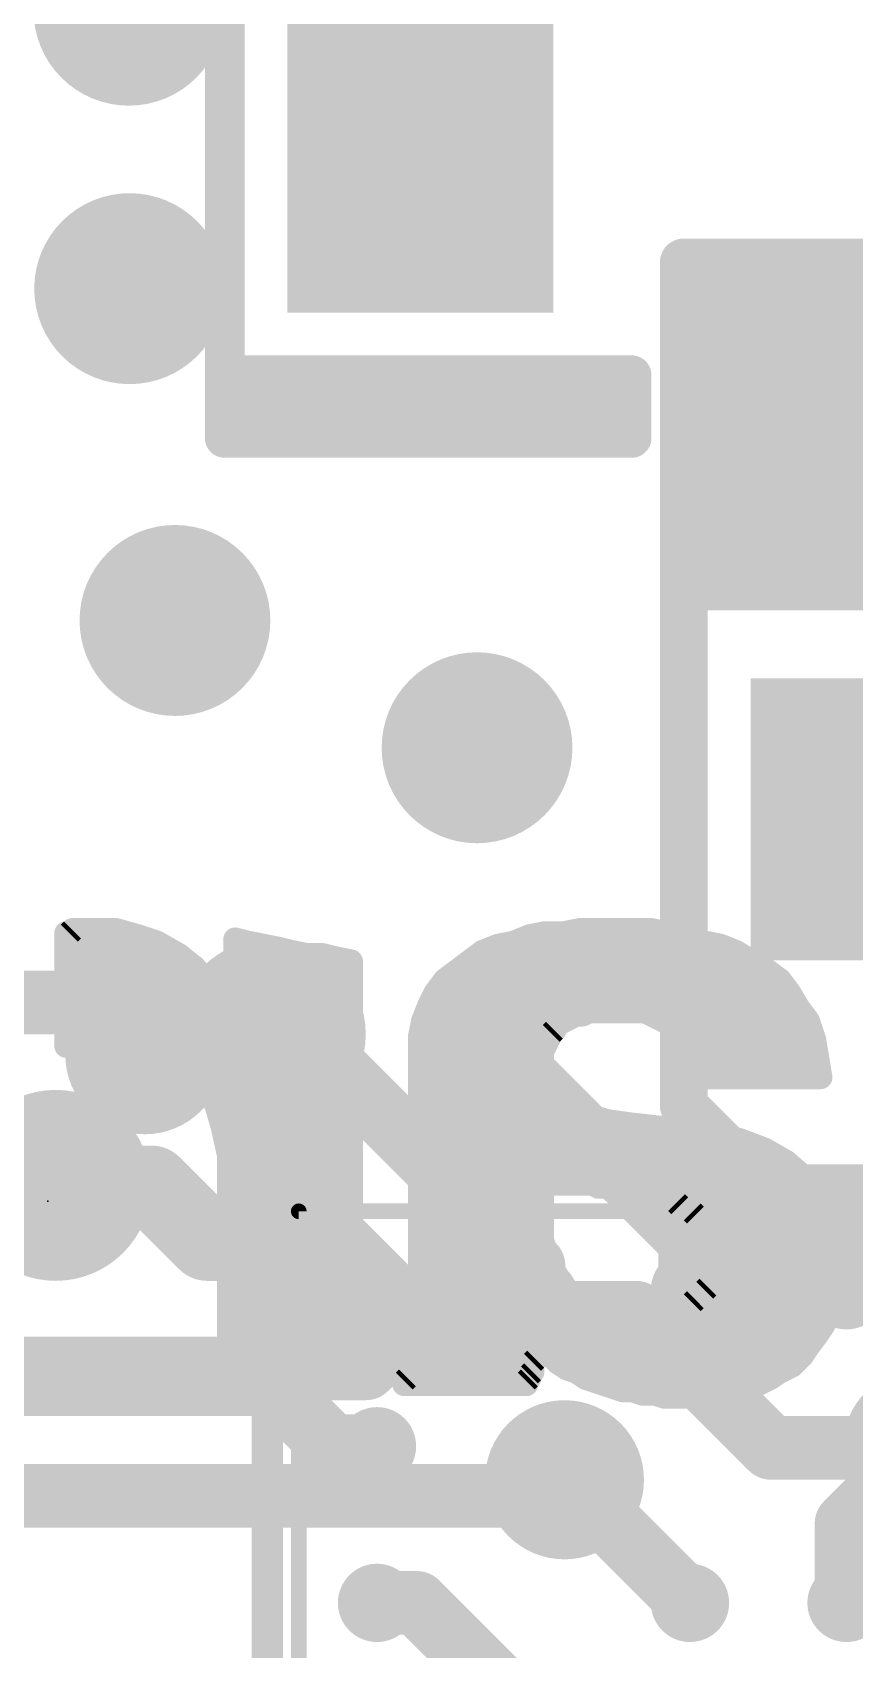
# Model space of a CAD drawing. Extents: x -28 to 74, y -69 to 26.
# Drawn here: x 9.6 to 12.23, y 13.55 to 18.72 of the extents above; entities that cross this region are included whole.
import ezdxf

# ---------------------------------------------------------------- set-up
doc = ezdxf.new("R2010")
doc.units = 0
for name, color, linetype in [('1', 12, 'CONTINUOUS'), ('16', 140, 'CONTINUOUS'), ('18', 110, 'CONTINUOUS'), ('21', 41, 'CONTINUOUS'), ('22', 40, 'CONTINUOUS'), ('24', 53, 'CONTINUOUS'), ('51', 53, 'CONTINUOUS')]:
    doc.layers.add(name, color=color, linetype=linetype)

# ---------------------------------------------------------------- blocks, each defined once
blk = doc.blocks.new('RECT')
blk.add_solid([(-0.5, -0.5), (0.5, -0.5), (-0.5, 0.5), (0.5, 0.5)])
blk = doc.blocks.new('PIE')
at = {"const_width": 0.5}
blk.add_lwpolyline([(0, -0.25, 1), (0, 0.25, 1), (0, -0.25)], format="xyb", dxfattribs=at)
blk = doc.blocks.new('ROUNDV')
at = {"const_width": 0.5}
blk.add_lwpolyline([(0, -0.25, 1), (0, 0.25, 1), (0, -0.25)], format="xyb", dxfattribs=at)

msp = doc.modelspace()

# ---------------------------------------------------------------- linework, layer by layer
at = {"layer": '1'}
for points, const_width in [([(11.7094, 17.9832), (11.684, 17.9832)], 0.1524), ([(11.684, 17.9832), (11.684, 17.145)], 0.1524), ([(12.7254, 17.9832), (11.7094, 17.9832)], 0.1524), ([(11.684, 17.145), (11.684, 15.2908)], 0.1524), ([(10.4648, 15.5194), (10.3632, 15.5194)], 0.2032), ([(11.204, 14.7802), (10.4648, 15.5194)], 0.2032), ([(11.704, 14.8619), (11.2065, 15.3594)], 0.2032), ([(12.2428, 14.8844), (12.7254, 15.367)], 0.1524), ([(11.684, 15.2908), (12.0904, 14.8844)], 0.1524), ([(9.9837, 15.0368), (9.6774, 15.0368)], 0.254), ([(10.1615, 14.859), (9.9837, 15.0368)], 0.254), ([(12.204, 14.704), (12.204, 14.9472)], 0.254), ([(10.549, 14.859), (10.1615, 14.859)], 0.254), ([(10.704, 14.704), (10.549, 14.859)], 0.254), ([(11.704, 14.704), (11.704, 14.8619)], 0.2032), ([(12.0904, 14.8844), (12.2428, 14.8844)], 0.1524), ([(11.204, 14.704), (11.204, 14.7802)], 0.2032), ([(10.3632, 14.4018), (7.62, 14.4018)], 0.2032), ([(10.561, 14.204), (10.3632, 14.4018)], 0.2032), ([(10.704, 14.204), (10.561, 14.204)], 0.2032), ([(12.446, 14.1986), (12.204, 13.9566)], 0.2032), ([(11.311, 14.097), (11.303, 14.097)], 0.2032), ([(11.704, 13.704), (11.311, 14.097)], 0.2032), ([(12.204, 13.9566), (12.204, 13.704)], 0.2032), ([(10.831, 13.704), (10.704, 13.704)], 0.2032), ([(11.331, 13.204), (10.831, 13.704)], 0.2032)]:
    msp.add_lwpolyline(points, dxfattribs=dict(at, const_width=const_width))
for points, const_width in [([(11.684, 18.0213, 1), (11.684, 17.9451)], 0.0762), ([(11.7221, 17.9832, 1), (11.6459, 17.9832)], 0.0762), ([(11.7094, 18.0213, 1), (11.7094, 17.9451)], 0.0762), ([(11.7094, 17.9451, 1), (11.7094, 18.0213)], 0.0762), ([(11.7221, 17.145, 1), (11.6459, 17.145)], 0.0762), ([(11.6459, 17.145, 1), (11.7221, 17.145)], 0.0762), ([(10.3632, 15.5702, 1), (10.3632, 15.4686)], 0.1016), ([(10.5007, 15.5553, 1), (10.4289, 15.4835)], 0.1016), ([(10.4648, 15.4686, 1), (10.4648, 15.5702)], 0.1016), ([(11.2424, 15.3953, 1), (11.1706, 15.3235)], 0.1016), ([(11.7109, 15.3177, 1), (11.6571, 15.2639)], 0.0762), ([(11.6459, 15.2908, 1), (11.7221, 15.2908)], 0.0762), ([(9.6774, 15.1003, 1), (9.6774, 14.9733)], 0.127), ([(10.0286, 15.0817, 1), (9.9388, 14.9919)], 0.127), ([(9.9837, 14.9733, 1), (9.9837, 15.1003)], 0.127), ([(12.2675, 14.9472, 1), (12.1405, 14.9472)], 0.127), ([(10.1615, 14.9225, 1), (10.1615, 14.7955)], 0.127), ([(10.5939, 14.9039, 1), (10.5041, 14.8141)], 0.127), ([(10.549, 14.7955, 1), (10.549, 14.9225)], 0.127), ([(10.1166, 14.8141, 1), (10.2064, 14.9039)], 0.127), ([(11.7548, 14.8619, 1), (11.6532, 14.8619)], 0.1016), ([(11.6681, 14.8259, 1), (11.7399, 14.8978)], 0.1016), ([(12.0904, 14.9225, 1), (12.0904, 14.8463)], 0.0762), ([(12.0635, 14.8575, 1), (12.1173, 14.9113)], 0.0762), ([(12.2159, 14.9113, 1), (12.2697, 14.8575)], 0.0762), ([(12.2428, 14.8463, 1), (12.2428, 14.9225)], 0.0762), ([(11.2548, 14.7802, 1), (11.1532, 14.7802)], 0.1016), ([(11.1681, 14.7443, 1), (11.2399, 14.8161)], 0.1016), ([(10.6591, 14.6591, 1), (10.7489, 14.7489)], 0.127), ([(12.1405, 14.704, 1), (12.2675, 14.704)], 0.127), ([(11.1532, 14.704, 1), (11.2548, 14.704)], 0.1016), ([(11.6532, 14.704, 1), (11.7548, 14.704)], 0.1016), ([(10.3991, 14.4377, 1), (10.3273, 14.3659)], 0.1016), ([(10.3632, 14.351, 1), (10.3632, 14.4526)], 0.1016), ([(10.561, 14.2548, 1), (10.561, 14.1532)], 0.1016), ([(10.704, 14.1532, 1), (10.704, 14.2548)], 0.1016), ([(10.5251, 14.1681, 1), (10.5969, 14.2399)], 0.1016), ([(11.303, 14.1478, 1), (11.303, 14.0462)], 0.1016), ([(11.3469, 14.1329, 1), (11.2751, 14.0611)], 0.1016), ([(11.311, 14.0462, 1), (11.311, 14.1478)], 0.1016), ([(12.2548, 13.9566, 1), (12.1532, 13.9566)], 0.1016), ([(12.1681, 13.9925, 1), (12.2399, 13.9207)], 0.1016), ([(10.704, 13.7548, 1), (10.704, 13.6532)], 0.1016), ([(10.8669, 13.7399, 1), (10.7951, 13.6681)], 0.1016), ([(10.831, 13.6532, 1), (10.831, 13.7548)], 0.1016), ([(11.6681, 13.6681, 1), (11.7399, 13.7399)], 0.1016), ([(12.1532, 13.704, 1), (12.2548, 13.704)], 0.1016)]:
    msp.add_lwpolyline(points, format="xyb", dxfattribs=dict(at, const_width=const_width))
at = {"layer": '16', "const_width": 0.2032}
for points in [[(10.2616, 15.621), (9.1186, 15.621)], [(10.3632, 15.5194), (10.2616, 15.621)], [(10.8458, 14.6304), (10.668, 14.4526)], [(11.5316, 14.6304), (10.8458, 14.6304)], [(11.9634, 14.1986), (11.5316, 14.6304)], [(10.668, 14.4526), (8.7884, 14.4526)], [(12.446, 14.1986), (11.9634, 14.1986)], [(11.303, 14.097), (11.2522, 14.0462)], [(11.2522, 14.0462), (8.5344, 14.0462)]]:
    msp.add_lwpolyline(points, dxfattribs=at)
at = {"layer": '16', "const_width": 0.1016}
for points in [[(10.2975, 15.6569, 1), (10.2257, 15.5851)], [(10.2616, 15.5702, 1), (10.2616, 15.6718)], [(10.3273, 15.4835, 1), (10.3991, 15.5553)], [(10.8458, 14.6812, 1), (10.8458, 14.5796)], [(10.8817, 14.5945, 1), (10.8099, 14.6663)], [(11.5675, 14.6663, 1), (11.4957, 14.5945)], [(11.5316, 14.5796, 1), (11.5316, 14.6812)], [(10.6321, 14.4885, 1), (10.7039, 14.4167)], [(10.668, 14.4018, 1), (10.668, 14.5034)], [(11.9634, 14.2494, 1), (11.9634, 14.1478)], [(11.9275, 14.1627, 1), (11.9993, 14.2345)], [(11.3389, 14.0611, 1), (11.2671, 14.1329)], [(11.2522, 13.9954, 1), (11.2522, 14.097)], [(11.2163, 14.0821, 1), (11.2881, 14.0103)]]:
    msp.add_lwpolyline(points, format="xyb", dxfattribs=at)
at = {"layer": '21'}
for points, const_width in [([(10.2174, 20.223), (10.2174, 17.623)], 0.127), ([(10.2174, 17.623), (11.5174, 17.623)], 0.127), ([(10.2174, 17.423), (10.2174, 17.623)], 0.127), ([(11.5174, 17.423), (11.5174, 17.623)], 0.127), ([(10.2174, 17.523), (11.5174, 17.523)], 0.127), ([(10.2174, 17.423), (11.5174, 17.423)], 0.127), ([(10.954, 15.054), (14.454, 15.054)], 0.1), ([(10.354, 10.954), (10.354, 14.454)], 0.1)]:
    msp.add_lwpolyline(points, dxfattribs=dict(at, const_width=const_width))
for points, const_width in [([(10.2492, 17.623, 1), (10.1857, 17.623)], 0.0635), ([(10.2174, 17.6547, 1), (10.2174, 17.5913)], 0.0635), ([(11.5492, 17.623, 1), (11.4856, 17.623)], 0.0635), ([(11.5174, 17.5913, 1), (11.5174, 17.6547)], 0.0635), ([(10.1857, 17.623, 1), (10.2492, 17.623)], 0.0635), ([(10.2174, 17.5547, 1), (10.2174, 17.4913)], 0.0635), ([(11.5174, 17.4913, 1), (11.5174, 17.5547)], 0.0635), ([(10.2174, 17.4548, 1), (10.2174, 17.3913)], 0.0635), ([(10.1857, 17.423, 1), (10.2492, 17.423)], 0.0635), ([(11.4856, 17.423, 1), (11.5492, 17.423)], 0.0635), ([(11.5174, 17.3913, 1), (11.5174, 17.4548)], 0.0635), ([(9.962, 15.327, 1), (9.962, 15.581, 1), (9.962, 15.327)], 0.254), ([(10.954, 15.079, 1), (10.954, 15.029)], 0.05), ([(10.379, 14.454, 1), (10.329, 14.454)], 0.05)]:
    msp.add_lwpolyline(points, format="xyb", dxfattribs=dict(at, const_width=const_width))
at = {"layer": '22', "const_width": 0.0381}
for points in [[(9.711, 15.8611, 1), (9.711, 15.823)], [(9.7301, 15.842, 1), (9.692, 15.842)], [(9.7075, 15.8555, 1), (9.7345, 15.8285)], [(9.7286, 15.8687, 1), (9.7286, 15.8306)], [(9.731, 15.8711, 1), (9.731, 15.833)], [(9.7445, 15.8385, 1), (9.7175, 15.8655)], [(9.721, 15.823, 1), (9.721, 15.8611)], [(9.8762, 15.8703, 1), (9.8658, 15.8337)], [(9.871, 15.833, 1), (9.871, 15.8711)], [(9.8794, 15.8306, 1), (9.8794, 15.8687)], [(9.947, 15.8501, 1), (9.935, 15.8139)], [(9.9358, 15.8137, 1), (9.9462, 15.8503)], [(10.2556, 15.8405, 1), (10.2464, 15.8035)], [(10.2701, 15.822, 1), (10.232, 15.822)], [(11.1873, 15.8507, 1), (11.1947, 15.8133)], [(11.1981, 15.8143, 1), (11.1839, 15.8497)], [(11.241, 15.8611, 1), (11.241, 15.823)], [(11.2447, 15.8233, 1), (11.2373, 15.8607)], [(11.2973, 15.8607, 1), (11.3047, 15.8233)], [(11.301, 15.823, 1), (11.301, 15.8611)], [(11.339, 15.8687, 1), (11.339, 15.8306)], [(11.351, 15.8711, 1), (11.351, 15.833)], [(11.3547, 15.8333, 1), (11.3473, 15.8707)], [(11.5847, 15.8707, 1), (11.5773, 15.8333)], [(11.581, 15.833, 1), (11.581, 15.8711)], [(11.593, 15.8306, 1), (11.593, 15.8687)], [(11.6341, 15.8608, 1), (11.6279, 15.8232)], [(11.6273, 15.8233, 1), (11.6347, 15.8607)], [(11.697, 15.8501, 1), (11.685, 15.8139)], [(11.6879, 15.8132, 1), (11.6941, 15.8508)], [(9.711, 15.7925, 1), (9.711, 15.7544)], [(10.0105, 15.8285, 1), (9.9915, 15.7955)], [(9.995, 15.7939, 1), (10.007, 15.8301)], [(10.0829, 15.7869, 1), (10.0591, 15.7571)], [(10.0615, 15.7555, 1), (10.0805, 15.7885)], [(10.0686, 15.7544, 1), (10.0686, 15.7925)], [(10.251, 15.7925, 1), (10.251, 15.7544)], [(10.2947, 15.8307, 1), (10.2873, 15.7933)], [(10.2864, 15.7935, 1), (10.2956, 15.8305)], [(10.3956, 15.8105, 1), (10.3864, 15.7735)], [(10.3873, 15.7733, 1), (10.3947, 15.8107)], [(10.4347, 15.8007, 1), (10.4273, 15.7633)], [(10.4264, 15.7635, 1), (10.4356, 15.8005)], [(10.481, 15.7911, 1), (10.481, 15.753)], [(10.474, 15.7544, 1), (10.474, 15.7925)], [(10.4773, 15.7533, 1), (10.4847, 15.7907)], [(10.5356, 15.7905, 1), (10.5264, 15.7535)], [(10.531, 15.753, 1), (10.531, 15.7911)], [(10.5747, 15.7807, 1), (10.5673, 15.7433)], [(10.5664, 15.7435, 1), (10.5756, 15.7805)], [(11.0295, 15.7925, 1), (11.0295, 15.7544)], [(11.0339, 15.7997, 1), (11.0481, 15.7643)], [(11.0524, 15.7668, 1), (11.0296, 15.7972)], [(11.0873, 15.8207, 1), (11.0947, 15.7833)], [(11.0981, 15.7843, 1), (11.0839, 15.8197)], [(11.1339, 15.8297, 1), (11.1481, 15.7943)], [(11.1447, 15.7933, 1), (11.1373, 15.8307)], [(11.7547, 15.8307, 1), (11.7473, 15.7933)], [(11.745, 15.7939, 1), (11.757, 15.8301)], [(11.8081, 15.8197, 1), (11.7939, 15.7843)], [(11.7973, 15.7833, 1), (11.8047, 15.8207)], [(11.8608, 15.7983, 1), (11.8412, 15.7657)], [(11.8439, 15.7643, 1), (11.8581, 15.7997)], [(11.8653, 15.7544, 1), (11.8653, 15.7925)], [(10.1356, 15.7442, 1), (10.1064, 15.7198)], [(10.1091, 15.7171, 1), (10.1329, 15.7469)], [(10.6401, 15.752, 1), (10.602, 15.752)], [(10.6173, 15.7333, 1), (10.6247, 15.7707)], [(11.9624, 15.7372, 1), (11.9396, 15.7068)], [(11.9412, 15.7057, 1), (11.9608, 15.7383)], [(9.711, 15.7163, 1), (9.711, 15.6782)], [(10.15, 15.6782, 1), (10.15, 15.7163)], [(10.1859, 15.6839, 1), (10.1561, 15.6601)], [(10.1564, 15.6598, 1), (10.1856, 15.6842)], [(10.251, 15.7163, 1), (10.251, 15.6782)], [(10.621, 15.6782, 1), (10.621, 15.7163)], [(10.9096, 15.7072, 1), (10.9324, 15.6768)], [(10.9362, 15.6806, 1), (10.9058, 15.7034)], [(10.9279, 15.7163, 1), (10.9279, 15.6782)], [(12.0062, 15.7034, 1), (11.9758, 15.6806)], [(11.9796, 15.6768, 1), (12.0024, 15.7072)], [(11.9841, 15.6782, 1), (11.9841, 15.7163)], [(9.711, 15.6401, 1), (9.711, 15.602)], [(10.2275, 15.6315, 1), (10.1945, 15.6125)], [(10.1961, 15.6101, 1), (10.2259, 15.6339)], [(10.2116, 15.602, 1), (10.2116, 15.6401)], [(10.251, 15.6401, 1), (10.251, 15.602)], [(10.621, 15.602, 1), (10.621, 15.6401)], [(10.8887, 15.6049, 1), (10.8533, 15.6191)], [(10.8755, 15.6401, 1), (10.8755, 15.602)], [(10.8758, 15.6634, 1), (10.9062, 15.6406)], [(10.908, 15.6435, 1), (10.874, 15.6605)], [(12.0373, 15.6618, 1), (12.0047, 15.6422)], [(12.0058, 15.6406, 1), (12.0362, 15.6634)], [(12.0396, 15.602, 1), (12.0396, 15.6401)], [(10.8697, 15.5583, 1), (10.8323, 15.5657)], [(10.854, 15.6205, 1), (10.888, 15.6035)], [(11.341, 15.6011, 1), (11.341, 15.563)], [(11.3495, 15.565, 1), (11.3325, 15.599)], [(11.3525, 15.599, 1), (11.3695, 15.565)], [(11.361, 15.563, 1), (11.361, 15.6011)], [(11.381, 15.6111, 1), (11.381, 15.573)], [(11.3895, 15.575, 1), (11.3725, 15.609)], [(11.5695, 15.609, 1), (11.5525, 15.575)], [(11.561, 15.573, 1), (11.561, 15.6111)], [(12.0662, 15.6134, 1), (12.0358, 15.5906)], [(12.0347, 15.5922, 1), (12.0673, 15.6118)], [(12.0991, 15.568, 1), (12.0629, 15.556)], [(12.0658, 15.5506, 1), (12.0962, 15.5734)], [(9.711, 15.5639, 1), (9.711, 15.5258)], [(10.232, 15.552, 1), (10.2701, 15.552)], [(10.2345, 15.5425, 1), (10.2675, 15.5615)], [(10.621, 15.5258, 1), (10.621, 15.5639)], [(10.8601, 15.512, 1), (10.822, 15.512)], [(10.8476, 15.5639, 1), (10.8476, 15.5258)], [(10.8333, 15.5691, 1), (10.8687, 15.5549)], [(11.2475, 15.5355, 1), (11.2745, 15.5085)], [(11.278, 15.5135, 1), (11.244, 15.5305)], [(11.254, 15.5405, 1), (11.288, 15.5235)], [(11.2845, 15.5185, 1), (11.2575, 15.5455)], [(11.2725, 15.569, 1), (11.2895, 15.535)], [(11.298, 15.5435, 1), (11.264, 15.5605)], [(11.2774, 15.5258, 1), (11.2774, 15.5639)], [(11.6554, 15.5639, 1), (11.6554, 15.5258)], [(11.6745, 15.5555, 1), (11.6475, 15.5285)], [(11.6525, 15.525, 1), (11.6695, 15.559)], [(12.0867, 15.5258, 1), (12.0867, 15.5639)], [(9.711, 15.5011, 1), (9.711, 15.463)], [(9.692, 15.482, 1), (9.7301, 15.482)], [(9.7125, 15.499, 1), (9.7295, 15.465)], [(9.721, 15.463, 1), (9.721, 15.5011)], [(9.741, 15.5111, 1), (9.741, 15.473)], [(9.7495, 15.475, 1), (9.7325, 15.509)], [(9.8529, 15.511, 1), (9.8491, 15.473)], [(9.851, 15.473, 1), (9.851, 15.5111)], [(9.9556, 15.5005, 1), (9.9464, 15.4635)], [(9.9491, 15.463, 1), (9.9529, 15.501)], [(10.0046, 15.4877, 1), (10.0046, 15.4496)], [(10.0405, 15.4785, 1), (10.0215, 15.4455)], [(10.0264, 15.4435, 1), (10.0356, 15.4805)], [(10.621, 15.4496, 1), (10.621, 15.4877)], [(10.8223, 15.5157, 1), (10.8597, 15.5083)], [(10.841, 15.4877, 1), (10.841, 15.4496)], [(11.25, 15.462, 1), (11.2119, 15.462)], [(11.214, 15.4705, 1), (11.248, 15.4535)], [(11.2343, 15.4496, 1), (11.2343, 15.4877)], [(11.718, 15.5105, 1), (11.684, 15.4935)], [(11.6875, 15.4885, 1), (11.7145, 15.5155)], [(11.7291, 15.488, 1), (11.6929, 15.476)], [(11.694, 15.4735, 1), (11.728, 15.4905)], [(11.7155, 15.4877, 1), (11.7155, 15.4496)], [(11.738, 15.4605, 1), (11.704, 15.4435)], [(12.1198, 15.5051, 1), (12.0822, 15.4989)], [(12.0829, 15.496, 1), (12.1191, 15.508)], [(12.1066, 15.4496, 1), (12.1066, 15.4877)], [(10.1156, 15.4342, 1), (10.0864, 15.4098)], [(10.0915, 15.4055, 1), (10.1105, 15.4385)], [(11.7029, 15.446, 1), (11.7391, 15.458)], [(11.75, 15.432, 1), (11.7119, 15.432)], [(11.714, 15.4235, 1), (11.748, 15.4405)], [(10.1257, 15.4115, 1), (10.1257, 15.3734)], [(10.1675, 15.3715, 1), (10.1345, 15.3525)], [(10.1364, 15.3498, 1), (10.1656, 15.3742)], [(10.621, 15.3734, 1), (10.621, 15.4115)], [(10.841, 15.4115, 1), (10.841, 15.3734)], [(11.2462, 15.3634, 1), (11.2158, 15.3406)], [(11.231, 15.3734, 1), (11.231, 15.4115)], [(11.7119, 15.382, 1), (11.75, 15.382)], [(11.731, 15.4115, 1), (11.731, 15.3734)], [(11.731, 15.4011, 1), (11.731, 15.363)], [(12.1022, 15.3789, 1), (12.1398, 15.3851)], [(12.1193, 15.3734, 1), (12.1193, 15.4115)], [(12.121, 15.363, 1), (12.121, 15.4011)], [(10.1772, 15.3353, 1), (10.1772, 15.2972)], [(10.621, 15.2972, 1), (10.621, 15.3353)], [(10.841, 15.3353, 1), (10.841, 15.2972)], [(11.2119, 15.352, 1), (11.25, 15.352)], [(11.2708, 15.3283, 1), (11.2512, 15.2957)], [(11.2458, 15.3006, 1), (11.2762, 15.3234)], [(11.2579, 15.2972, 1), (11.2579, 15.3353)], [(10.2093, 15.2972, 1), (10.1727, 15.2868)], [(10.1745, 15.2825, 1), (10.2075, 15.3015)], [(11.317, 15.3001, 1), (11.305, 15.2639)], [(11.3012, 15.2657, 1), (11.3208, 15.2983)], [(11.3762, 15.2803, 1), (11.3658, 15.2437)], [(11.365, 15.2439, 1), (11.377, 15.2801)], [(10.2059, 15.2591, 1), (10.2059, 15.221)], [(10.2296, 15.2261, 1), (10.1924, 15.2179)], [(10.1927, 15.2168, 1), (10.2293, 15.2272)], [(10.621, 15.221, 1), (10.621, 15.2591)], [(10.841, 15.2591, 1), (10.841, 15.221)], [(11.4405, 15.2591, 1), (11.4405, 15.221)], [(11.4437, 15.2609, 1), (11.4383, 15.2231)], [(11.4595, 15.2374, 1), (11.4225, 15.2466)], [(11.4595, 15.2374, 1), (11.4225, 15.2466)], [(11.4358, 15.2237, 1), (11.4462, 15.2603)], [(11.4405, 15.221, 1), (11.4405, 15.2591)], [(11.455, 15.221, 1), (11.455, 15.2591)], [(11.5131, 15.2509, 1), (11.5089, 15.2131)], [(11.5083, 15.2131, 1), (11.5137, 15.2509)], [(11.6931, 15.2309, 1), (11.6889, 15.1931)], [(11.7088, 15.2052, 1), (11.6732, 15.2188)], [(11.7088, 15.2052, 1), (11.6732, 15.2188)], [(11.6889, 15.1931, 1), (11.6931, 15.2309)], [(11.7856, 15.2205, 1), (11.7764, 15.1835)], [(11.7789, 15.1831, 1), (11.7831, 15.2209)], [(10.2239, 15.1829, 1), (10.2239, 15.1448)], [(10.621, 15.1448, 1), (10.621, 15.1829)], [(10.841, 15.1829, 1), (10.841, 15.1448)], [(11.4215, 15.1829, 1), (11.4215, 15.1448)], [(11.4215, 15.1448, 1), (11.4215, 15.1829)], [(11.6726, 15.1829, 1), (11.6726, 15.1448)], [(11.6726, 15.1448, 1), (11.6726, 15.1829)], [(11.8677, 15.1998, 1), (11.8543, 15.1642)], [(11.8564, 15.1635, 1), (11.8656, 15.2005)], [(11.9095, 15.1448, 1), (11.9095, 15.1829)], [(11.9505, 15.1685, 1), (11.9315, 15.1355)], [(11.9343, 15.1342, 1), (11.9477, 15.1698)], [(10.25, 15.132, 1), (10.2119, 15.132)], [(10.2124, 15.1279, 1), (10.2496, 15.1361)], [(11.25, 15.092, 1), (11.2119, 15.092)], [(11.2445, 15.1055, 1), (11.2175, 15.0785)], [(12.0234, 15.1265, 1), (11.9986, 15.0975)], [(12.0015, 15.0955, 1), (12.0205, 15.1285)], [(10.231, 15.1067, 1), (10.231, 15.0686)], [(10.621, 15.0686, 1), (10.621, 15.1067)], [(10.841, 15.1067, 1), (10.841, 15.0686)], [(11.2354, 15.1067, 1), (11.2354, 15.0686)], [(11.231, 15.0686, 1), (11.231, 15.1067)], [(11.251, 15.0911, 1), (11.251, 15.053)], [(11.2375, 15.0585, 1), (11.2645, 15.0855)], [(11.2795, 15.089, 1), (11.2625, 15.055)], [(11.271, 15.053, 1), (11.271, 15.0911)], [(11.311, 15.0711, 1), (11.311, 15.033)], [(11.3025, 15.035, 1), (11.3195, 15.069)], [(11.3395, 15.069, 1), (11.3225, 15.035)], [(11.331, 15.033, 1), (11.331, 15.0711)], [(11.351, 15.0611, 1), (11.351, 15.023)], [(11.3425, 15.025, 1), (11.3595, 15.059)], [(11.3995, 15.059, 1), (11.3825, 15.025)], [(11.4024, 15.1067, 1), (11.4024, 15.0686)], [(11.391, 15.023, 1), (11.391, 15.0611)], [(11.4024, 15.0686, 1), (11.4024, 15.1067)], [(11.6436, 15.1067, 1), (11.6436, 15.0686)], [(11.6436, 15.0686, 1), (11.6436, 15.1067)], [(12.0395, 15.0686, 1), (12.0395, 15.1067)], [(12.0975, 15.0615, 1), (12.0645, 15.0425)], [(12.0686, 15.0375, 1), (12.0934, 15.0665)], [(10.231, 15.0305, 1), (10.231, 14.9924)], [(10.621, 14.9924, 1), (10.621, 15.0305)], [(10.841, 15.0305, 1), (10.841, 14.9924)], [(11.231, 14.9924, 1), (11.231, 15.0305)], [(11.3725, 15.0466, 1), (11.4095, 15.0374)], [(11.3725, 15.0466, 1), (11.4095, 15.0374)], [(11.411, 15.0511, 1), (11.411, 15.013)], [(11.4025, 15.015, 1), (11.4195, 15.049)], [(11.437, 15.0501, 1), (11.425, 15.0139)], [(11.431, 15.013, 1), (11.431, 15.0511)], [(11.461, 15.0411, 1), (11.461, 15.003)], [(11.455, 15.0039, 1), (11.467, 15.0401)], [(11.507, 15.0401, 1), (11.495, 15.0039)], [(11.501, 15.003, 1), (11.501, 15.0411)], [(11.531, 15.0311, 1), (11.531, 14.993)], [(11.525, 14.9939, 1), (11.537, 15.0301)], [(11.5795, 15.029, 1), (11.5625, 14.995)], [(11.5722, 15.0305, 1), (11.5722, 14.9924)], [(11.571, 14.993, 1), (11.571, 15.0311)], [(11.591, 15.0211, 1), (11.591, 14.983)], [(11.5825, 14.985, 1), (11.5995, 15.019)], [(11.617, 15.0201, 1), (11.605, 14.9839)], [(11.5932, 15.0088, 1), (11.6288, 14.9952)], [(11.5932, 15.0088, 1), (11.6288, 14.9952)], [(11.6146, 15.0305, 1), (11.6146, 14.9924)], [(11.611, 14.983, 1), (11.611, 15.0211)], [(11.6146, 14.9924, 1), (11.6146, 15.0305)], [(11.6495, 15.009, 1), (11.6325, 14.975)], [(11.635, 14.9739, 1), (11.647, 15.0101)], [(12.1042, 14.9924, 1), (12.1042, 15.0305)], [(10.231, 14.9543, 1), (10.231, 14.9162)], [(10.621, 14.9162, 1), (10.621, 14.9543)], [(10.841, 14.9543, 1), (10.841, 14.9162)], [(11.231, 14.9162, 1), (11.231, 14.9543)], [(11.6745, 14.9955, 1), (11.6475, 14.9685)], [(11.6795, 14.989, 1), (11.6625, 14.955)], [(11.6525, 14.965, 1), (11.6695, 14.999)], [(11.6575, 14.9585, 1), (11.6845, 14.9855)], [(11.7245, 14.9655, 1), (11.6975, 14.9385)], [(11.7295, 14.959, 1), (11.7125, 14.925)], [(11.7025, 14.935, 1), (11.7195, 14.969)], [(11.7075, 14.9285, 1), (11.7345, 14.9555)], [(11.7346, 14.9543, 1), (11.7346, 14.9162)], [(12.1391, 14.988, 1), (12.1029, 14.976)], [(12.1045, 14.9725, 1), (12.1375, 14.9915)], [(12.1366, 14.9162, 1), (12.1366, 14.9543)], [(11.758, 14.9405, 1), (11.724, 14.9235)], [(11.7325, 14.915, 1), (11.7495, 14.949)], [(12.1697, 14.8954, 1), (12.1323, 14.8886)], [(10.231, 14.878, 1), (10.231, 14.8399)], [(10.621, 14.8399, 1), (10.621, 14.878)], [(10.841, 14.878, 1), (10.841, 14.8399)], [(11.2119, 14.862, 1), (11.25, 14.862)], [(11.2491, 14.868, 1), (11.2129, 14.856)], [(11.258, 14.8405, 1), (11.224, 14.8235)], [(11.232, 14.8399, 1), (11.232, 14.878)], [(11.771, 14.878, 1), (11.771, 14.8399)], [(11.788, 14.8605, 1), (11.754, 14.8435)], [(11.7901, 14.872, 1), (11.752, 14.872)], [(11.752, 14.852, 1), (11.7901, 14.852)], [(11.754, 14.8635, 1), (11.788, 14.8805)], [(11.8001, 14.832, 1), (11.762, 14.832)], [(12.1329, 14.886, 1), (12.1691, 14.898)], [(12.157, 14.8399, 1), (12.157, 14.878)], [(10.231, 14.8018, 1), (10.231, 14.7637)], [(10.621, 14.7637, 1), (10.621, 14.8018)], [(10.841, 14.8018, 1), (10.841, 14.7637)], [(11.2229, 14.826, 1), (11.2591, 14.838)], [(11.2691, 14.818, 1), (11.2329, 14.806)], [(11.234, 14.8035, 1), (11.268, 14.8205)], [(11.2607, 14.7637, 1), (11.2607, 14.8018)], [(11.781, 14.8018, 1), (11.781, 14.7637)], [(11.7991, 14.776, 1), (11.7629, 14.788)], [(11.764, 14.8235, 1), (11.798, 14.8405)], [(12.1897, 14.7783, 1), (12.1523, 14.7857)], [(12.1709, 14.7637, 1), (12.1709, 14.8018)], [(11.2845, 14.7655, 1), (11.2575, 14.7385)], [(11.2529, 14.746, 1), (11.2891, 14.758)], [(11.3069, 14.7426, 1), (11.2751, 14.7214)], [(11.7529, 14.758, 1), (11.7891, 14.746)], [(11.7901, 14.752, 1), (11.752, 14.752)], [(11.788, 14.7235, 1), (11.754, 14.7405)], [(11.762, 14.782, 1), (11.8001, 14.782)], [(12.1801, 14.732, 1), (12.142, 14.732)], [(12.1523, 14.7786, 1), (12.1897, 14.7854)], [(10.231, 14.7256, 1), (10.231, 14.6875)], [(10.621, 14.6875, 1), (10.621, 14.7256)], [(10.841, 14.7256, 1), (10.841, 14.6875)], [(11.2775, 14.7185, 1), (11.3045, 14.7455)], [(11.3245, 14.7155, 1), (11.2975, 14.6885)], [(11.2951, 14.6914, 1), (11.3269, 14.7126)], [(11.3079, 14.6875, 1), (11.3079, 14.7256)], [(11.3416, 14.6979, 1), (11.3204, 14.6661)], [(11.7375, 14.7155, 1), (11.7645, 14.6885)], [(11.7495, 14.665, 1), (11.7325, 14.699)], [(11.768, 14.6935, 1), (11.734, 14.7105)], [(11.7556, 14.7256, 1), (11.7556, 14.6875)], [(11.744, 14.7205, 1), (11.778, 14.7035)], [(11.7745, 14.6985, 1), (11.7475, 14.7255)], [(11.752, 14.732, 1), (11.7901, 14.732)], [(12.1423, 14.7357, 1), (12.1797, 14.7283)], [(12.178, 14.6735, 1), (12.144, 14.6905)], [(12.161, 14.6875, 1), (12.161, 14.7256)], [(10.231, 14.6494, 1), (10.231, 14.6113)], [(10.621, 14.6113, 1), (10.621, 14.6494)], [(10.8352, 14.6494, 1), (10.8352, 14.6113)], [(10.858, 14.6335, 1), (10.824, 14.6505)], [(11.3175, 14.6685, 1), (11.3445, 14.6955)], [(11.3656, 14.6805, 1), (11.3564, 14.6435)], [(11.3504, 14.6461, 1), (11.3716, 14.6779)], [(11.4095, 14.669, 1), (11.3925, 14.635)], [(11.3964, 14.6335, 1), (11.4056, 14.6705)], [(11.441, 14.6511, 1), (11.441, 14.613)], [(11.4325, 14.615, 1), (11.4495, 14.649)], [(11.4947, 14.6507, 1), (11.4873, 14.6133)], [(11.491, 14.613, 1), (11.491, 14.6511)], [(11.499, 14.6113, 1), (11.499, 14.6494)], [(11.6078, 14.6494, 1), (11.6078, 14.6113)], [(11.611, 14.6511, 1), (11.611, 14.613)], [(11.6195, 14.615, 1), (11.6025, 14.649)], [(11.6225, 14.649, 1), (11.6395, 14.615)], [(11.631, 14.613, 1), (11.631, 14.6511)], [(11.651, 14.6611, 1), (11.651, 14.623)], [(11.6595, 14.625, 1), (11.6425, 14.659)], [(11.6625, 14.659, 1), (11.6795, 14.625)], [(11.671, 14.623, 1), (11.671, 14.6611)], [(11.6975, 14.6755, 1), (11.7245, 14.6485)], [(11.7125, 14.689, 1), (11.7295, 14.655)], [(11.7195, 14.645, 1), (11.7025, 14.679)], [(11.7345, 14.6585, 1), (11.7075, 14.6855)], [(11.724, 14.6905, 1), (11.758, 14.6735)], [(12.124, 14.6505, 1), (12.158, 14.6335)], [(12.1597, 14.6383, 1), (12.1223, 14.6457)], [(12.1387, 14.6113, 1), (12.1387, 14.6494)], [(12.142, 14.682, 1), (12.1801, 14.682)], [(10.8501, 14.622, 1), (10.812, 14.622)], [(10.814, 14.6305, 1), (10.848, 14.6135)], [(10.822, 14.642, 1), (10.8601, 14.642)], [(11.541, 14.641, 1), (11.541, 14.6029)], [(11.5373, 14.6033, 1), (11.5447, 14.6407)], [(11.5825, 14.639, 1), (11.5995, 14.605)], [(11.591, 14.6029, 1), (11.591, 14.641)], [(12.1123, 14.5957, 1), (12.1497, 14.5883)], [(12.1469, 14.5814, 1), (12.1151, 14.6026)], [(10.231, 14.5733, 1), (10.231, 14.5352)], [(10.621, 14.5352, 1), (10.621, 14.5733)], [(10.831, 14.5733, 1), (10.831, 14.5352)], [(10.848, 14.5235, 1), (10.814, 14.5405)], [(11.2269, 14.5526, 1), (11.1951, 14.5314)], [(11.2301, 14.542, 1), (11.192, 14.542)], [(12.0969, 14.5114, 1), (12.0651, 14.5326)], [(12.0951, 14.5726, 1), (12.1269, 14.5514)], [(12.1262, 14.5506, 1), (12.0958, 14.5734)], [(12.1052, 14.5352, 1), (12.1052, 14.5733)], [(10.231, 14.4971, 1), (10.231, 14.459)], [(10.621, 14.459, 1), (10.621, 14.4971)], [(10.83, 14.472, 1), (10.7919, 14.472)], [(10.814, 14.4971, 1), (10.814, 14.459)], [(10.84, 14.512, 1), (10.8019, 14.512)], [(10.8019, 14.492, 1), (10.84, 14.492)], [(10.804, 14.5205, 1), (10.838, 14.5035)], [(10.838, 14.4835, 1), (10.804, 14.5005)], [(10.812, 14.532, 1), (10.8501, 14.532)], [(11.2201, 14.472, 1), (11.182, 14.472)], [(11.2245, 14.4685, 1), (11.1975, 14.4955)], [(11.207, 14.459, 1), (11.207, 14.4971)], [(11.2416, 14.5279, 1), (11.2204, 14.4961)], [(11.2151, 14.5014, 1), (11.2469, 14.5226)], [(11.2745, 14.5055, 1), (11.2475, 14.4785)], [(11.2504, 14.4761, 1), (11.2716, 14.5079)], [(11.275, 14.4971, 1), (11.275, 14.459)], [(11.2916, 14.4879, 1), (11.2704, 14.4561)], [(12.0451, 14.5026, 1), (12.0769, 14.4814)], [(12.047, 14.459, 1), (12.047, 14.4971)], [(12.0745, 14.4785, 1), (12.0475, 14.5055)], [(12.0658, 14.5334, 1), (12.0962, 14.5106)], [(10.8145, 14.4085, 1), (10.7875, 14.4355)], [(10.794, 14.4805, 1), (10.828, 14.4635)], [(10.7919, 14.442, 1), (10.83, 14.442)], [(10.828, 14.4335, 1), (10.794, 14.4505)], [(11.1775, 14.4455, 1), (11.2045, 14.4185)], [(11.2101, 14.432, 1), (11.172, 14.432)], [(11.2045, 14.4085, 1), (11.1775, 14.4355)], [(11.1875, 14.4855, 1), (11.2145, 14.4585)], [(11.182, 14.442, 1), (11.2201, 14.442)], [(11.2145, 14.4285, 1), (11.1875, 14.4555)], [(11.192, 14.482, 1), (11.2301, 14.482)], [(11.2675, 14.4585, 1), (11.2945, 14.4855)], [(11.317, 14.4701, 1), (11.305, 14.4339)], [(11.3004, 14.4361, 1), (11.3216, 14.4679)], [(11.3516, 14.4579, 1), (11.3304, 14.4261)], [(11.335, 14.4239, 1), (11.347, 14.4601)], [(11.377, 14.4401, 1), (11.365, 14.4039)], [(11.3604, 14.4061, 1), (11.3816, 14.4379)], [(11.9504, 14.4379, 1), (11.9716, 14.4061)], [(11.9695, 14.405, 1), (11.9525, 14.439)], [(11.9825, 14.459, 1), (11.9995, 14.425)], [(12.0016, 14.4261, 1), (11.9804, 14.4579)], [(12.0175, 14.4755, 1), (12.0445, 14.4485)], [(12.0395, 14.445, 1), (12.0225, 14.479)], [(10.2119, 14.402, 1), (10.25, 14.402)], [(10.231, 14.4211, 1), (10.231, 14.383)], [(10.602, 14.402, 1), (10.6401, 14.402)], [(10.621, 14.383, 1), (10.621, 14.4211)], [(10.7775, 14.4255, 1), (10.8045, 14.3985)], [(10.791, 14.4211, 1), (10.791, 14.383)], [(10.8101, 14.412, 1), (10.772, 14.412)], [(10.772, 14.402, 1), (10.8101, 14.402)], [(10.784, 14.4305, 1), (10.818, 14.4135)], [(11.1675, 14.4255, 1), (11.1945, 14.3985)], [(11.2001, 14.412, 1), (11.162, 14.412)], [(11.162, 14.402, 1), (11.2001, 14.402)], [(11.172, 14.422, 1), (11.2101, 14.422)], [(11.181, 14.383, 1), (11.181, 14.4211)], [(11.4316, 14.4209, 1), (11.4316, 14.3828)], [(11.491, 14.4011, 1), (11.491, 14.363)], [(11.485, 14.3639, 1), (11.497, 14.4001)], [(11.527, 14.4001, 1), (11.515, 14.3639)], [(11.521, 14.363, 1), (11.521, 14.4011)], [(11.551, 14.391, 1), (11.551, 14.3529)], [(11.545, 14.3539, 1), (11.557, 14.3901)], [(11.597, 14.3901, 1), (11.585, 14.3539)], [(11.591, 14.3529, 1), (11.591, 14.391)], [(11.781, 14.391, 1), (11.781, 14.3529)], [(11.7847, 14.3533, 1), (11.7773, 14.3907)], [(11.8264, 14.3905, 1), (11.8356, 14.3535)], [(11.831, 14.3529, 1), (11.831, 14.391)], [(11.8639, 14.3997, 1), (11.8781, 14.3643)], [(11.8756, 14.3635, 1), (11.8664, 14.4005)], [(11.9125, 14.419, 1), (11.9295, 14.385)], [(11.9281, 14.3843, 1), (11.9139, 14.4197)], [(11.9205, 14.3828, 1), (11.9205, 14.4209)], [(11.621, 14.3811, 1), (11.621, 14.343)], [(11.615, 14.3439, 1), (11.627, 14.3801)], [(11.7273, 14.3807, 1), (11.7347, 14.3433)], [(11.731, 14.343, 1), (11.731, 14.3811)]]:
    msp.add_lwpolyline(points, format="xyb", dxfattribs=at)
at = {"layer": '22', "const_width": 0.0762}
for points in [[(9.721, 15.842), (9.711, 15.842)], [(9.711, 15.842), (9.711, 15.482)], [(9.731, 15.852), (9.721, 15.842)], [(9.7286, 15.8496), (9.8794, 15.8496)], [(9.871, 15.852), (9.731, 15.852)], [(9.941, 15.832), (9.871, 15.852)], [(10.001, 15.812), (9.941, 15.832)], [(10.291, 15.812), (10.251, 15.822)], [(10.251, 15.822), (10.251, 15.552)], [(11.191, 15.832), (11.141, 15.812)], [(11.241, 15.842), (11.191, 15.832)], [(11.301, 15.842), (11.241, 15.842)], [(11.351, 15.852), (11.301, 15.842)], [(11.339, 15.8496), (11.593, 15.8496)], [(11.581, 15.852), (11.351, 15.852)], [(11.631, 15.842), (11.581, 15.852)], [(11.691, 15.832), (11.631, 15.842)], [(11.751, 15.812), (11.691, 15.832)], [(9.711, 15.7734), (10.0686, 15.7734)], [(10.071, 15.772), (10.001, 15.812)], [(10.121, 15.732), (10.071, 15.772)], [(10.251, 15.7734), (10.474, 15.7734)], [(10.391, 15.792), (10.291, 15.812)], [(10.431, 15.782), (10.391, 15.792)], [(10.481, 15.772), (10.431, 15.782)], [(10.531, 15.772), (10.481, 15.772)], [(10.571, 15.762), (10.531, 15.772)], [(10.621, 15.752), (10.571, 15.762)], [(11.041, 15.782), (10.921, 15.692)], [(11.0295, 15.7734), (11.8653, 15.7734)], [(11.091, 15.802), (11.041, 15.782)], [(11.141, 15.812), (11.091, 15.802)], [(11.801, 15.802), (11.751, 15.812)], [(11.851, 15.782), (11.801, 15.802)], [(11.951, 15.722), (11.851, 15.782)], [(10.171, 15.672), (10.121, 15.732)], [(10.621, 14.402), (10.621, 15.752)], [(11.991, 15.692), (11.951, 15.722)], [(9.711, 15.6972), (10.15, 15.6972)], [(10.211, 15.622), (10.171, 15.672)], [(10.251, 15.6972), (10.621, 15.6972)], [(10.921, 15.692), (10.891, 15.652)], [(10.9279, 15.6972), (11.9841, 15.6972)], [(12.021, 15.652), (11.991, 15.692)], [(9.711, 15.621), (10.2116, 15.621)], [(10.251, 15.552), (10.211, 15.622)], [(10.251, 15.621), (10.621, 15.621)], [(10.871, 15.612), (10.851, 15.562)], [(10.891, 15.652), (10.871, 15.612)], [(10.8755, 15.621), (12.0396, 15.621)], [(12.051, 15.602), (12.021, 15.652)], [(10.851, 15.562), (10.841, 15.512)], [(11.281, 15.552), (11.341, 15.582)], [(11.341, 15.582), (11.361, 15.582)], [(11.361, 15.582), (11.381, 15.592)], [(11.381, 15.592), (11.561, 15.592)], [(11.561, 15.592), (11.661, 15.542)], [(12.081, 15.562), (12.051, 15.602)], [(12.101, 15.502), (12.081, 15.562)], [(9.711, 15.5448), (10.621, 15.5448)], [(10.841, 15.512), (10.841, 14.642)], [(10.8476, 15.5448), (11.2774, 15.5448)], [(11.231, 15.462), (11.261, 15.522)], [(11.261, 15.522), (11.271, 15.532)], [(11.271, 15.532), (11.281, 15.552)], [(11.6554, 15.5448), (12.0867, 15.5448)], [(11.661, 15.542), (11.701, 15.502)], [(9.711, 15.482), (9.721, 15.482)], [(9.721, 15.482), (9.741, 15.492)], [(9.741, 15.492), (9.851, 15.492)], [(9.851, 15.492), (9.951, 15.482)], [(9.951, 15.482), (10.031, 15.462)], [(10.0046, 15.4686), (10.621, 15.4686)], [(10.031, 15.462), (10.101, 15.422)], [(10.841, 15.4686), (11.2343, 15.4686)], [(11.231, 15.352), (11.231, 15.462)], [(11.701, 15.502), (11.711, 15.482)], [(11.711, 15.482), (11.721, 15.452)], [(11.7155, 15.4686), (12.1066, 15.4686)], [(11.721, 15.452), (11.731, 15.432)], [(12.121, 15.382), (12.101, 15.502)], [(10.101, 15.422), (10.151, 15.362)], [(11.731, 15.432), (11.731, 15.382)], [(10.1257, 15.3924), (10.621, 15.3924)], [(10.151, 15.362), (10.191, 15.292)], [(10.841, 15.3924), (11.231, 15.3924)], [(11.261, 15.312), (11.231, 15.352)], [(11.731, 15.3924), (12.1193, 15.3924)], [(11.731, 15.382), (12.121, 15.382)], [(10.1772, 15.3162), (10.621, 15.3162)], [(10.841, 15.3162), (11.2579, 15.3162)], [(11.311, 15.282), (11.261, 15.312)], [(10.191, 15.292), (10.211, 15.222)], [(11.371, 15.262), (11.311, 15.282)], [(11.441, 15.242), (11.371, 15.262)], [(10.2059, 15.24), (10.621, 15.24)], [(10.211, 15.222), (10.231, 15.132)], [(10.841, 15.24), (11.4405, 15.24)], [(11.441, 15.242), (11.391, 15.042)], [(11.391, 15.042), (11.441, 15.242)], [(11.4405, 15.24), (11.455, 15.24)], [(11.511, 15.232), (11.441, 15.242)], [(11.691, 15.212), (11.511, 15.232)], [(11.611, 15.002), (11.691, 15.212)], [(11.691, 15.212), (11.611, 15.002)], [(11.781, 15.202), (11.691, 15.212)], [(11.861, 15.182), (11.781, 15.202)], [(10.2239, 15.1638), (10.621, 15.1638)], [(10.841, 15.1638), (11.4215, 15.1638)], [(11.4215, 15.1638), (11.6726, 15.1638)], [(11.6726, 15.1638), (11.9095, 15.1638)], [(11.941, 15.152), (11.861, 15.182)], [(12.011, 15.112), (11.941, 15.152)], [(10.231, 15.132), (10.231, 14.402)], [(11.231, 14.862), (11.231, 15.092)], [(11.231, 15.092), (11.251, 15.072)], [(12.081, 15.052), (12.011, 15.112)], [(10.231, 15.0876), (10.621, 15.0876)], [(10.841, 15.0876), (11.231, 15.0876)], [(11.2354, 15.0876), (11.4024, 15.0876)], [(11.251, 15.072), (11.271, 15.072)], [(11.271, 15.072), (11.311, 15.052)], [(11.311, 15.052), (11.331, 15.052)], [(11.331, 15.052), (11.351, 15.042)], [(11.351, 15.042), (11.391, 15.042)], [(11.391, 15.042), (11.411, 15.032)], [(11.4024, 15.0876), (11.6436, 15.0876)], [(11.6436, 15.0876), (12.0395, 15.0876)], [(12.121, 14.982), (12.081, 15.052)], [(10.231, 15.0114), (10.621, 15.0114)], [(10.841, 15.0114), (11.231, 15.0114)], [(11.411, 15.032), (11.431, 15.032)], [(11.431, 15.032), (11.461, 15.022)], [(11.461, 15.022), (11.501, 15.022)], [(11.501, 15.022), (11.531, 15.012)], [(11.531, 15.012), (11.571, 15.012)], [(11.571, 15.012), (11.591, 15.002)], [(11.5722, 15.0114), (11.6146, 15.0114)], [(11.591, 15.002), (11.611, 15.002)], [(11.611, 15.002), (11.641, 14.992)], [(11.6146, 15.0114), (12.1042, 15.0114)], [(11.641, 14.992), (11.661, 14.982)], [(10.231, 14.9352), (10.621, 14.9352)], [(10.841, 14.9352), (11.231, 14.9352)], [(11.661, 14.982), (11.671, 14.972)], [(11.671, 14.972), (11.711, 14.952)], [(11.711, 14.952), (11.721, 14.942)], [(11.721, 14.942), (11.741, 14.932)], [(11.7346, 14.9352), (12.1366, 14.9352)], [(12.151, 14.892), (12.121, 14.982)], [(11.741, 14.932), (11.771, 14.872)], [(12.171, 14.782), (12.151, 14.892)], [(10.231, 14.859), (10.621, 14.859)], [(10.841, 14.859), (11.232, 14.859)], [(11.241, 14.832), (11.231, 14.862)], [(11.251, 14.812), (11.241, 14.832)], [(11.771, 14.872), (11.771, 14.852)], [(11.771, 14.859), (12.157, 14.859)], [(11.771, 14.852), (11.781, 14.832)], [(11.781, 14.832), (11.781, 14.782)], [(10.231, 14.7828), (10.621, 14.7828)], [(10.841, 14.7828), (11.2607, 14.7828)], [(11.271, 14.752), (11.251, 14.812)], [(11.781, 14.782), (11.771, 14.752)], [(11.781, 14.7828), (12.1709, 14.7828)], [(12.161, 14.732), (12.171, 14.782)], [(11.291, 14.732), (11.271, 14.752)], [(11.311, 14.702), (11.291, 14.732)], [(11.771, 14.732), (11.761, 14.712)], [(11.771, 14.752), (11.771, 14.732)], [(12.161, 14.682), (12.161, 14.732)], [(10.231, 14.7066), (10.621, 14.7066)], [(10.841, 14.7066), (11.3079, 14.7066)], [(11.331, 14.682), (11.311, 14.702)], [(11.361, 14.662), (11.331, 14.682)], [(11.741, 14.682), (11.721, 14.672)], [(11.751, 14.702), (11.741, 14.682)], [(11.761, 14.712), (11.751, 14.702)], [(11.7556, 14.7066), (12.161, 14.7066)], [(12.141, 14.642), (12.161, 14.682)], [(10.231, 14.6304), (10.621, 14.6304)], [(10.841, 14.642), (10.831, 14.622)], [(10.8352, 14.6304), (11.499, 14.6304)], [(11.401, 14.652), (11.361, 14.662)], [(11.441, 14.632), (11.401, 14.652)], [(11.491, 14.632), (11.441, 14.632)], [(11.541, 14.622), (11.491, 14.632)], [(11.611, 14.632), (11.591, 14.622)], [(11.6078, 14.6304), (12.1387, 14.6304)], [(11.631, 14.632), (11.611, 14.632)], [(11.651, 14.642), (11.631, 14.632)], [(11.671, 14.642), (11.651, 14.642)], [(11.711, 14.662), (11.671, 14.642)], [(11.721, 14.672), (11.711, 14.662)], [(12.131, 14.592), (12.141, 14.642)], [(10.831, 14.622), (10.831, 14.532)], [(11.591, 14.622), (11.541, 14.622)], [(12.111, 14.562), (12.131, 14.592)], [(10.231, 14.5542), (10.621, 14.5542)], [(10.831, 14.532), (10.821, 14.512)], [(10.831, 14.5542), (12.1052, 14.5542)], [(11.211, 14.482), (11.211, 14.542)], [(11.211, 14.542), (11.231, 14.512)], [(12.061, 14.492), (12.081, 14.522)], [(12.081, 14.522), (12.111, 14.562)], [(10.231, 14.478), (10.621, 14.478)], [(10.821, 14.492), (10.811, 14.472)], [(10.811, 14.472), (10.811, 14.442)], [(10.814, 14.478), (11.207, 14.478)], [(10.821, 14.512), (10.821, 14.492)], [(11.201, 14.472), (11.211, 14.482)], [(11.201, 14.442), (11.201, 14.472)], [(11.231, 14.512), (11.261, 14.492)], [(11.261, 14.492), (11.281, 14.472)], [(11.275, 14.478), (12.047, 14.478)], [(11.281, 14.472), (11.311, 14.452)], [(12.031, 14.462), (12.061, 14.492)], [(10.801, 14.422), (10.791, 14.412)], [(10.811, 14.442), (10.801, 14.422)], [(11.181, 14.412), (11.191, 14.422)], [(11.191, 14.432), (11.201, 14.442)], [(11.191, 14.422), (11.191, 14.432)], [(11.311, 14.452), (11.341, 14.442)], [(11.341, 14.442), (11.371, 14.422)], [(11.371, 14.422), (11.491, 14.382)], [(11.921, 14.402), (11.961, 14.422)], [(11.961, 14.422), (11.991, 14.442)], [(11.991, 14.442), (12.031, 14.462)], [(10.231, 14.402), (10.621, 14.402)], [(10.791, 14.412), (10.791, 14.402)], [(10.791, 14.402), (11.181, 14.402)], [(11.181, 14.402), (11.181, 14.412)], [(11.4316, 14.4018), (11.9205, 14.4018)], [(11.491, 14.382), (11.521, 14.382)], [(11.521, 14.382), (11.551, 14.372)], [(11.551, 14.372), (11.591, 14.372)], [(11.591, 14.372), (11.621, 14.362)], [(11.731, 14.362), (11.781, 14.372)], [(11.781, 14.372), (11.831, 14.372)], [(11.831, 14.372), (11.871, 14.382)], [(11.871, 14.382), (11.921, 14.402)], [(11.621, 14.362), (11.731, 14.362)]]:
    msp.add_lwpolyline(points, dxfattribs=at)
at = {"layer": '24'}
msp.add_point((9.652, 14.986), dxfattribs=at)
at = {"layer": '51', "const_width": 0.05}
for points in [[(14.954, 14.954), (10.454, 14.954)], [(10.454, 14.954), (10.454, 10.454)]]:
    msp.add_lwpolyline(points, dxfattribs=at)
at = {"layer": '51', "const_width": 0.025}
for points in [[(10.454, 14.9665, 1), (10.454, 14.9415)], [(10.4665, 14.954, 1), (10.4415, 14.954)]]:
    msp.add_lwpolyline(points, format="xyb", dxfattribs=at)

# ---------------------------------------------------------------- block references
at = {"layer": '1', "xscale": 2.2, "yscale": 0.85, "rotation": 270}
msp.add_blockref('RECT', (10.8424, 18.923), dxfattribs=at)
at = {"layer": '1', "xscale": 1.05, "rotation": 270}
msp.add_blockref('RECT', (12.2174, 17.398), dxfattribs=at)
at = {"layer": '1'}
for name, p, xscale, yscale in [('RECT', (12.3232, 16.2052), 0.85, 0.9), ('PIE', (10.704, 14.704), 0.25, 0.25), ('PIE', (11.204, 14.704), 0.25, 0.25), ('PIE', (11.704, 14.704), 0.25, 0.25), ('PIE', (12.204, 14.704), 0.25, 0.25), ('PIE', (10.704, 14.204), 0.25, 0.25), ('PIE', (10.704, 13.704), 0.25, 0.25), ('PIE', (11.704, 13.704), 0.25, 0.25), ('PIE', (12.204, 13.704), 0.25, 0.25)]:
    msp.add_blockref(name, p, dxfattribs=dict(at, xscale=xscale, yscale=yscale))
at = {"layer": '18'}
for p, xscale, yscale in [((9.9111, 18.7884), 0.6096, 0.6096), ((9.9111, 18.7884), 0.6096, 0.6096), ((9.9136, 17.8994), 0.6096, 0.6096), ((9.9136, 17.8994), 0.6096, 0.6096), ((10.0584, 16.8402), 0.6096, 0.6096), ((10.0584, 16.8402), 0.6096, 0.6096), ((11.0236, 16.4338), 0.6096, 0.6096), ((11.0236, 16.4338), 0.6096, 0.6096), ((10.3632, 15.5194), 0.6096, 0.6096), ((10.3632, 15.5194), 0.6096, 0.6096), ((9.6774, 15.0368), 0.6096, 0.6096), ((9.6774, 15.0368), 0.6096, 0.6096), ((12.446, 14.1986), 0.508, 0.508), ((12.446, 14.1986), 0.508, 0.508), ((11.303, 14.097), 0.508, 0.508), ((11.303, 14.097), 0.508, 0.508)]:
    msp.add_blockref('ROUNDV', p, dxfattribs=dict(at, xscale=xscale, yscale=yscale))

doc.saveas('drawing.dxf')
